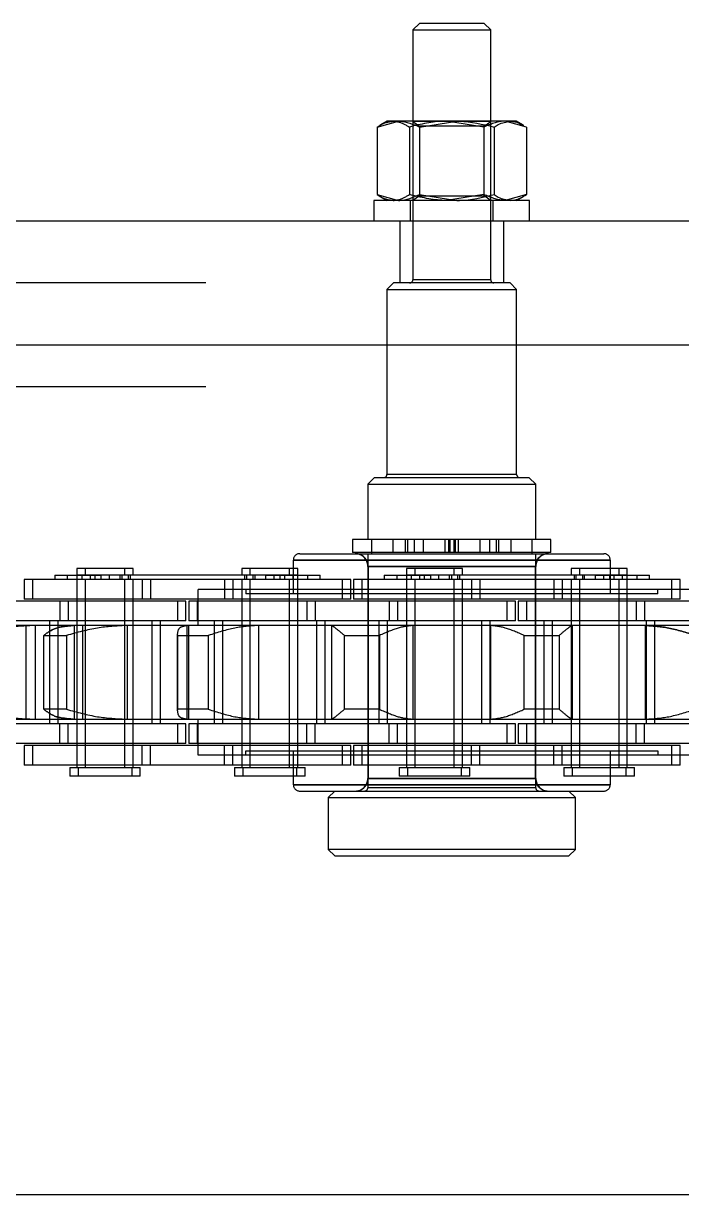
# Model space of a CAD drawing. Header units: metres. Extents: x 0 to 21025, y 0 to 14850.
# Drawn here: x 3953.4 to 4004.1, y 9261.1 to 9351.4 of the extents above; entities that cross this region are included whole.
import ezdxf

# ---------------------------------------------------------------- set-up
doc = ezdxf.new("R2010")
doc.units = ezdxf.units.M
doc.header["$LTSCALE"] = 25
doc.linetypes.add('HIDDEN2', pattern=[4.7625, 3.175, -1.5875])
doc.layers.add('SL4', color=4, linetype='Continuous')
doc.layers.add('ST1', color=7, linetype='HIDDEN2')

msp = doc.modelspace()

# ---------------------------------------------------------------- linework, layer by layer
at = {"layer": 'SL4'}
for p, q in [((3983.882, 9351.384), (3983.382, 9350.884)), ((3988.882, 9351.384), (3983.882, 9351.384)), ((3989.382, 9350.884), (3988.882, 9351.384)), ((3983.382, 9350.884), (3983.382, 9343.849)), ((3983.382, 9350.884), (3989.382, 9350.884)), ((3989.382, 9343.849), (3989.382, 9350.884)), ((3980.626, 9343.402), (3982.263, 9343.849)), ((3981.382, 9343.849), (3980.844, 9343.538)), ((3982.263, 9343.849), (3981.382, 9343.849)), ((3986.777, 9343.849), (3982.263, 9343.849)), ((3983.899, 9343.402), (3986.777, 9343.849)), ((3990.896, 9343.849), (3986.777, 9343.849)), ((3991.382, 9343.849), (3990.896, 9343.849)), ((3991.92, 9343.538), (3991.382, 9343.849)), ((3980.626, 9343.402), (3980.864, 9343.546)), ((3980.626, 9343.402), (3980.626, 9338.195)), ((3983.899, 9343.402), (3983.899, 9338.195)), ((3989.655, 9343.402), (3989.655, 9338.195)), ((3992.137, 9343.402), (3992.137, 9338.195)), ((3980.382, 9337.749), (3980.382, 9336.149)), ((3992.382, 9337.749), (3980.382, 9337.749)), ((3980.626, 9338.195), (3982.263, 9337.749)), ((3980.626, 9338.195), (3980.864, 9338.052)), ((3980.844, 9338.059), (3981.382, 9337.749)), ((3983.899, 9338.195), (3986.777, 9337.749)), ((3991.382, 9337.749), (3991.92, 9338.059)), ((3992.382, 9336.149), (3992.382, 9337.749)), ((4205.539, 9336.149), (2880.564, 9336.149)), ((2880.564, 9326.624), (4205.539, 9326.624)), ((2880.564, 9261.149), (4205.539, 9261.149))]:
    msp.add_line(p, q, dxfattribs=at)
for points, knots in [([(3982.263, 9343.849), (3982.302, 9343.848), (3982.854, 9343.842), (3983.396, 9343.614), (3983.899, 9343.402)], [0, 0, 0, 0, 0.070201, 1, 1, 1, 1]), ([(3986.777, 9343.849), (3986.845, 9343.848), (3987.817, 9343.842), (3988.769, 9343.614), (3989.655, 9343.402)], [0, 0, 0, 0, 0.070201, 1, 1, 1, 1]), ([(3989.655, 9343.402), (3989.759, 9343.469), (3990.163, 9343.731), (3990.584, 9343.799), (3990.896, 9343.849)], [0, 0, 0, 0, 0.257551, 1, 1, 1, 1]), ([(3990.896, 9343.849), (3991.009, 9343.843), (3991.348, 9343.827), (3991.679, 9343.637), (3991.9, 9343.51)], [0, 0, 0, 0, 0.3325463, 1, 1, 1, 1]), ([(3982.263, 9337.749), (3982.302, 9337.749), (3982.854, 9337.755), (3983.396, 9337.983), (3983.899, 9338.195)], [0, 0, 0, 0, 0.070201, 1, 1, 1, 1]), ([(3986.777, 9337.749), (3986.845, 9337.749), (3987.817, 9337.755), (3988.769, 9337.983), (3989.655, 9338.195)], [0, 0, 0, 0, 0.070201, 1, 1, 1, 1]), ([(3989.655, 9338.195), (3989.759, 9338.128), (3990.163, 9337.866), (3990.584, 9337.799), (3990.896, 9337.749)], [0, 0, 0, 0, 0.2575513, 1, 1, 1, 1]), ([(3990.896, 9337.749), (3991.009, 9337.755), (3991.429, 9337.78), (3991.838, 9338.02), (3992.137, 9338.195)], [0, 0, 0, 0, 0.2686336, 1, 1, 1, 1])]:
    msp.add_open_spline(points, degree=3, knots=knots, dxfattribs=at)
at = {"layer": 'ST1'}
for p, q in [((3983.382, 9343.849), (3983.382, 9331.634)), ((3983.382, 9343.849), (3983.382, 9343.823)), ((3988.864, 9343.402), (3985.986, 9343.849)), ((3989.382, 9331.634), (3989.382, 9343.849)), ((3989.382, 9343.823), (3989.382, 9343.849)), ((3992.137, 9343.402), (3990.501, 9343.849)), ((3983.109, 9343.402), (3983.109, 9338.195)), ((3989.382, 9343.823), (3983.382, 9343.823)), ((3983.382, 9343.823), (3983.882, 9343.473)), ((3988.639, 9343.473), (3983.882, 9343.473)), ((3983.882, 9343.473), (3983.882, 9338.099)), ((3988.882, 9343.473), (3988.639, 9343.473)), ((3988.864, 9343.402), (3988.864, 9338.195)), ((3988.882, 9343.473), (3989.382, 9343.823)), ((3988.882, 9338.099), (3988.882, 9343.473)), ((3983.182, 9337.749), (3983.182, 9336.149)), ((3983.882, 9338.099), (3983.382, 9337.749)), ((3983.882, 9338.099), (3988.882, 9338.099)), ((3988.864, 9338.195), (3985.986, 9337.749)), ((3989.382, 9337.749), (3988.882, 9338.099)), ((3989.582, 9336.149), (3989.582, 9337.749)), ((3992.137, 9338.195), (3990.501, 9337.749)), ((3982.382, 9336.149), (3982.382, 9331.386)), ((3990.382, 9331.386), (3990.382, 9336.149)), ((4205.539, 9331.386), (2880.564, 9331.386)), ((3981.882, 9331.384), (3981.382, 9330.884)), ((3990.882, 9331.384), (3981.882, 9331.384)), ((3989.382, 9331.634), (3983.382, 9331.634)), ((3991.382, 9330.884), (3990.882, 9331.384)), ((3981.382, 9330.884), (3991.382, 9330.884)), ((3981.382, 9330.884), (3981.382, 9316.634)), ((3991.382, 9316.634), (3991.382, 9330.884)), ((2880.564, 9326.624), (4205.539, 9326.624)), ((4205.539, 9323.386), (2880.564, 9323.386)), ((3980.407, 9316.384), (3979.907, 9315.884)), ((3979.907, 9315.884), (3992.857, 9315.884)), ((3979.907, 9315.884), (3979.907, 9311.629)), ((3992.357, 9316.384), (3980.407, 9316.384)), ((3991.382, 9316.634), (3981.428, 9316.634)), ((3992.857, 9315.884), (3992.357, 9316.384)), ((3992.857, 9311.629), (3992.857, 9315.884)), ((3994.025, 9311.629), (3978.738, 9311.629)), ((3978.738, 9311.629), (3978.738, 9310.629)), ((3980.182, 9311.629), (3980.182, 9310.529)), ((3980.182, 9311.629), (3980.182, 9310.629)), ((3981.834, 9311.629), (3981.834, 9310.629)), ((3982.785, 9311.629), (3982.785, 9310.629)), ((3982.961, 9311.629), (3982.961, 9310.629)), ((3983.477, 9311.629), (3983.477, 9310.629)), ((3984.182, 9311.629), (3984.182, 9310.629)), ((3985.882, 9310.629), (3985.882, 9311.629)), ((3986.132, 9311.629), (3986.132, 9310.629)), ((3986.22, 9311.629), (3986.22, 9310.629)), ((3986.543, 9311.629), (3986.543, 9310.629)), ((3986.632, 9311.629), (3986.632, 9310.629)), ((3986.882, 9311.629), (3986.882, 9310.629)), ((3988.582, 9310.629), (3988.582, 9311.629)), ((3989.286, 9311.629), (3989.286, 9310.629)), ((3989.803, 9311.629), (3989.803, 9310.629)), ((3989.978, 9311.629), (3989.978, 9310.629)), ((3990.929, 9311.629), (3990.929, 9310.629)), ((3992.582, 9310.529), (3992.582, 9311.629)), ((3992.582, 9310.629), (3992.582, 9311.629)), ((3994.025, 9310.629), (3994.025, 9311.629)), ((3974.655, 9310.529), (3998.108, 9310.529)), ((3994.025, 9310.629), (3978.738, 9310.629)), ((3979.907, 9310.529), (3979.907, 9292.489)), ((3992.857, 9292.489), (3992.857, 9310.529)), ((3974.167, 9307.44), (3974.167, 9310.04)), ((3974.167, 9310.04), (3998.597, 9310.04)), ((3998.597, 9310.04), (3974.167, 9310.04)), ((3979.907, 9309.551), (3979.907, 9293.216)), ((3992.832, 9309.551), (3979.931, 9309.551)), ((3979.931, 9309.551), (3979.931, 9293.216)), ((3979.931, 9309.551), (3992.832, 9309.551)), ((3992.832, 9293.216), (3992.832, 9309.551)), ((3992.857, 9293.216), (3992.857, 9309.551)), ((3998.597, 9310.04), (3998.597, 9307.44)), ((3955.777, 9308.873), (3959.329, 9308.873)), ((3955.777, 9308.873), (3955.777, 9308.541)), ((3956.738, 9308.873), (3956.738, 9308.541)), ((3961.174, 9309.384), (3957.484, 9309.384)), ((3957.484, 9309.384), (3957.484, 9308.91)), ((3957.484, 9308.91), (3961.174, 9308.91)), ((3957.484, 9308.873), (3957.484, 9307.021)), ((3957.853, 9308.91), (3957.853, 9308.541)), ((3958.124, 9309.384), (3958.124, 9308.91)), ((3958.493, 9308.91), (3958.493, 9308.541)), ((3958.862, 9308.873), (3958.862, 9308.541)), ((3959.329, 9308.873), (3959.329, 9308.541)), ((3972.029, 9308.873), (3959.329, 9308.873)), ((3959.969, 9308.873), (3959.969, 9308.541)), ((3960.805, 9308.541), (3960.805, 9308.91)), ((3960.948, 9308.873), (3960.948, 9308.541)), ((3961.814, 9309.384), (3961.174, 9309.384)), ((3961.174, 9308.91), (3961.174, 9309.384)), ((3961.174, 9308.91), (3961.814, 9308.91)), ((3961.445, 9308.541), (3961.445, 9308.91)), ((3961.588, 9308.873), (3961.588, 9308.541)), ((3961.814, 9308.91), (3961.814, 9309.384)), ((3973.874, 9309.384), (3970.184, 9309.384)), ((3970.184, 9309.384), (3970.184, 9308.91)), ((3970.184, 9308.91), (3973.874, 9308.91)), ((3970.41, 9308.873), (3970.41, 9308.541)), ((3970.553, 9308.91), (3970.553, 9308.541)), ((3970.824, 9309.384), (3970.824, 9308.91)), ((3971.05, 9308.873), (3971.05, 9308.541)), ((3971.193, 9308.91), (3971.193, 9308.541)), ((3972.029, 9308.873), (3972.029, 9308.541)), ((3972.029, 9308.873), (3975.26, 9308.873)), ((3972.669, 9308.873), (3972.669, 9308.541)), ((3973.136, 9308.873), (3973.136, 9308.541)), ((3973.505, 9308.541), (3973.505, 9308.91)), ((3974.514, 9309.384), (3973.874, 9309.384)), ((3973.874, 9308.91), (3973.874, 9309.384)), ((3973.874, 9308.91), (3974.514, 9308.91)), ((3974.145, 9308.541), (3974.145, 9308.91)), ((3974.514, 9308.91), (3974.514, 9309.384)), ((3974.514, 9307.021), (3974.514, 9308.873)), ((3975.26, 9308.873), (3976.221, 9308.873)), ((3975.26, 9308.873), (3975.26, 9308.541)), ((3976.221, 9308.541), (3976.221, 9308.873)), ((3981.177, 9308.873), (3984.729, 9308.873)), ((3981.177, 9308.873), (3981.177, 9308.541)), ((3982.138, 9308.873), (3982.138, 9308.541)), ((3986.574, 9309.384), (3982.884, 9309.384)), ((3982.884, 9309.384), (3982.884, 9308.91)), ((3982.884, 9308.91), (3986.574, 9308.91)), ((3982.884, 9308.873), (3982.884, 9307.021)), ((3983.253, 9308.91), (3983.253, 9308.541)), ((3983.524, 9309.384), (3983.524, 9308.91)), ((3983.893, 9308.91), (3983.893, 9308.541)), ((3984.262, 9308.873), (3984.262, 9308.541)), ((3984.729, 9308.873), (3984.729, 9308.541)), ((3997.429, 9308.873), (3984.729, 9308.873)), ((3985.369, 9308.873), (3985.369, 9308.541)), ((3986.205, 9308.541), (3986.205, 9308.91)), ((3986.348, 9308.873), (3986.348, 9308.541)), ((3987.214, 9309.384), (3986.574, 9309.384)), ((3986.574, 9308.91), (3986.574, 9309.384)), ((3986.574, 9308.91), (3987.214, 9308.91)), ((3986.845, 9308.541), (3986.845, 9308.91)), ((3986.988, 9308.873), (3986.988, 9308.541)), ((3987.214, 9308.91), (3987.214, 9309.384)), ((3999.274, 9309.384), (3995.584, 9309.384)), ((3995.584, 9309.384), (3995.584, 9308.91)), ((3995.584, 9308.91), (3999.274, 9308.91)), ((3995.81, 9308.873), (3995.81, 9308.541)), ((3995.953, 9308.91), (3995.953, 9308.541)), ((3996.224, 9309.384), (3996.224, 9308.91)), ((3996.45, 9308.873), (3996.45, 9308.541)), ((3996.593, 9308.91), (3996.593, 9308.541)), ((3997.429, 9308.873), (3997.429, 9308.541)), ((3997.429, 9308.873), (4000.66, 9308.873)), ((3998.069, 9308.873), (3998.069, 9308.541)), ((3998.536, 9308.873), (3998.536, 9308.541)), ((3998.905, 9308.541), (3998.905, 9308.91)), ((3999.914, 9309.384), (3999.274, 9309.384)), ((3999.274, 9308.91), (3999.274, 9309.384)), ((3999.274, 9308.91), (3999.914, 9308.91)), ((3999.545, 9308.541), (3999.545, 9308.91)), ((3999.914, 9308.91), (3999.914, 9309.384)), ((3999.914, 9307.021), (3999.914, 9308.873)), ((4000.66, 9308.873), (4001.621, 9308.873)), ((4000.66, 9308.873), (4000.66, 9308.541)), ((4001.621, 9308.541), (4001.621, 9308.873)), ((3962.504, 9308.541), (3953.409, 9308.541)), ((3953.409, 9308.541), (3953.409, 9307.021)), ((3954.049, 9308.541), (3954.049, 9307.021)), ((3957.484, 9308.541), (3957.484, 9294.042)), ((3958.124, 9308.541), (3958.124, 9307.021)), ((3958.124, 9308.541), (3958.124, 9294.042)), ((3961.174, 9307.021), (3961.174, 9308.541)), ((3961.174, 9294.042), (3961.174, 9308.541)), ((3961.814, 9307.021), (3961.814, 9308.541)), ((3961.814, 9294.042), (3961.814, 9308.541)), ((3962.504, 9308.541), (3962.504, 9307.021)), ((3968.854, 9308.541), (3962.504, 9308.541)), ((3963.144, 9308.541), (3963.144, 9307.021)), ((4005.926, 9307.759), (3966.838, 9307.759)), ((3966.838, 9304.989), (3966.838, 9307.759)), ((3968.854, 9308.541), (3968.854, 9307.021)), ((3977.949, 9308.541), (3968.854, 9308.541)), ((3969.494, 9308.541), (3969.494, 9307.021)), ((3970.184, 9308.541), (3970.184, 9307.021)), ((3970.184, 9308.541), (3970.184, 9294.042)), ((3970.502, 9307.759), (3970.502, 9307.44)), ((3970.824, 9308.541), (3970.824, 9307.021)), ((3970.824, 9308.541), (3970.824, 9294.042)), ((3973.874, 9307.021), (3973.874, 9308.541)), ((3973.874, 9294.042), (3973.874, 9308.541)), ((3974.514, 9294.042), (3974.514, 9308.541)), ((3978.589, 9308.541), (3977.949, 9308.541)), ((3977.949, 9307.021), (3977.949, 9308.541)), ((3978.589, 9307.021), (3978.589, 9308.541)), ((3987.904, 9308.541), (3978.809, 9308.541)), ((3978.809, 9308.541), (3978.809, 9307.021)), ((3979.449, 9308.541), (3979.449, 9307.021)), ((3982.884, 9308.541), (3982.884, 9294.042)), ((3983.524, 9308.541), (3983.524, 9307.021)), ((3983.524, 9308.541), (3983.524, 9294.042)), ((3986.574, 9307.021), (3986.574, 9308.541)), ((3986.574, 9294.042), (3986.574, 9308.541)), ((3987.214, 9307.021), (3987.214, 9308.541)), ((3987.214, 9294.042), (3987.214, 9308.541)), ((3987.904, 9308.541), (3987.904, 9307.021)), ((3994.254, 9308.541), (3987.904, 9308.541)), ((3988.544, 9308.541), (3988.544, 9307.021)), ((3994.254, 9308.541), (3994.254, 9307.021)), ((4003.349, 9308.541), (3994.254, 9308.541)), ((3994.894, 9308.541), (3994.894, 9307.021)), ((3995.584, 9308.541), (3995.584, 9307.021)), ((3995.584, 9308.541), (3995.584, 9294.042)), ((3996.224, 9308.541), (3996.224, 9307.021)), ((3996.224, 9308.541), (3996.224, 9294.042)), ((3999.274, 9307.021), (3999.274, 9308.541)), ((3999.274, 9294.042), (3999.274, 9308.541)), ((3999.914, 9294.042), (3999.914, 9308.541)), ((4002.261, 9307.44), (4002.261, 9307.759)), ((4003.989, 9308.541), (4003.349, 9308.541)), ((4003.349, 9307.021), (4003.349, 9308.541)), ((4003.989, 9307.021), (4003.989, 9308.541)), ((3956.154, 9306.869), (3949.804, 9306.869)), ((3962.504, 9307.021), (3953.409, 9307.021)), ((3956.154, 9306.869), (3956.154, 9305.349)), ((3965.249, 9306.869), (3956.154, 9306.869)), ((3956.794, 9306.869), (3956.794, 9305.349)), ((3957.484, 9306.869), (3957.484, 9305.349)), ((3958.124, 9306.869), (3958.124, 9305.349)), ((3961.174, 9305.349), (3961.174, 9306.869)), ((3961.814, 9305.349), (3961.814, 9306.869)), ((3968.854, 9307.021), (3962.504, 9307.021)), ((3965.889, 9306.869), (3965.249, 9306.869)), ((3965.249, 9305.349), (3965.249, 9306.869)), ((3965.889, 9305.349), (3965.889, 9306.869)), ((3975.204, 9306.869), (3966.109, 9306.869)), ((3966.109, 9306.869), (3966.109, 9305.349)), ((3966.749, 9306.869), (3966.749, 9305.349)), ((3977.949, 9307.021), (3968.854, 9307.021)), ((3970.184, 9306.869), (3970.184, 9305.349)), ((4002.261, 9307.44), (3970.502, 9307.44)), ((3970.824, 9306.869), (3970.824, 9305.349)), ((3973.874, 9305.349), (3973.874, 9306.869)), ((3974.514, 9305.349), (3974.514, 9306.869)), ((3975.204, 9306.869), (3975.204, 9305.349)), ((3981.554, 9306.869), (3975.204, 9306.869)), ((3975.844, 9306.869), (3975.844, 9305.349)), ((3978.589, 9307.021), (3977.949, 9307.021)), ((3987.904, 9307.021), (3978.809, 9307.021)), ((3981.554, 9306.869), (3981.554, 9305.349)), ((3990.649, 9306.869), (3981.554, 9306.869)), ((3982.194, 9306.869), (3982.194, 9305.349)), ((3982.884, 9306.869), (3982.884, 9305.349)), ((3983.524, 9306.869), (3983.524, 9305.349)), ((3986.574, 9305.349), (3986.574, 9306.869)), ((3987.214, 9305.349), (3987.214, 9306.869)), ((3994.254, 9307.021), (3987.904, 9307.021)), ((3991.289, 9306.869), (3990.649, 9306.869)), ((3990.649, 9305.349), (3990.649, 9306.869)), ((3991.289, 9305.349), (3991.289, 9306.869)), ((4000.604, 9306.869), (3991.509, 9306.869)), ((3991.509, 9306.869), (3991.509, 9305.349)), ((3992.149, 9306.869), (3992.149, 9305.349)), ((4003.349, 9307.021), (3994.254, 9307.021)), ((3995.584, 9306.869), (3995.584, 9305.349)), ((3996.224, 9306.869), (3996.224, 9305.349)), ((3999.274, 9305.349), (3999.274, 9306.869)), ((3999.914, 9305.349), (3999.914, 9306.869)), ((4000.604, 9306.869), (4000.604, 9305.349)), ((4006.954, 9306.869), (4000.604, 9306.869)), ((4001.244, 9306.869), (4001.244, 9305.349)), ((4003.989, 9307.021), (4003.349, 9307.021)), ((3956.154, 9305.349), (3949.804, 9305.349)), ((3955.369, 9305.349), (3955.369, 9297.419)), ((3956.009, 9305.349), (3956.009, 9297.419)), ((3965.249, 9305.349), (3956.154, 9305.349)), ((3957.484, 9305.349), (3957.484, 9297.419)), ((3958.124, 9305.349), (3958.124, 9297.419)), ((3961.174, 9297.419), (3961.174, 9305.349)), ((3961.814, 9297.419), (3961.814, 9305.349)), ((3963.289, 9297.419), (3963.289, 9305.349)), ((3963.929, 9297.419), (3963.929, 9305.349)), ((3965.889, 9305.349), (3965.249, 9305.349)), ((3975.204, 9305.349), (3966.109, 9305.349)), ((3968.069, 9305.349), (3968.069, 9297.419)), ((3968.709, 9305.349), (3968.709, 9297.419)), ((3970.184, 9305.349), (3970.184, 9297.419)), ((3970.824, 9305.349), (3970.824, 9297.419)), ((3973.874, 9297.419), (3973.874, 9305.349)), ((3974.514, 9297.419), (3974.514, 9305.349)), ((3981.554, 9305.349), (3975.204, 9305.349)), ((3975.989, 9297.419), (3975.989, 9305.349)), ((3976.629, 9297.419), (3976.629, 9305.349)), ((3980.769, 9305.349), (3980.769, 9297.419)), ((3981.409, 9305.349), (3981.409, 9297.419)), ((3990.649, 9305.349), (3981.554, 9305.349)), ((3982.884, 9305.349), (3982.884, 9297.419)), ((3983.524, 9305.349), (3983.524, 9297.419)), ((3986.574, 9297.419), (3986.574, 9305.349)), ((3987.214, 9297.419), (3987.214, 9305.349)), ((3988.689, 9297.419), (3988.689, 9305.349)), ((3989.329, 9297.419), (3989.329, 9305.349)), ((3991.289, 9305.349), (3990.649, 9305.349)), ((4000.604, 9305.349), (3991.509, 9305.349)), ((3993.469, 9305.349), (3993.469, 9297.419)), ((3994.109, 9305.349), (3994.109, 9297.419)), ((3995.584, 9305.349), (3995.584, 9297.419)), ((3996.224, 9305.349), (3996.224, 9297.419)), ((3999.274, 9297.419), (3999.274, 9305.349)), ((3999.914, 9297.419), (3999.914, 9305.349)), ((4006.954, 9305.349), (4000.604, 9305.349)), ((4001.389, 9297.419), (4001.389, 9305.349)), ((4002.029, 9297.419), (4002.029, 9305.349)), ((3954.136, 9304.989), (3951.972, 9304.989)), ((3953.579, 9297.779), (3953.579, 9304.989)), ((3954.265, 9304.989), (3954.136, 9304.989)), ((3954.265, 9304.989), (3954.265, 9297.779)), ((3957.178, 9304.989), (3954.265, 9304.989)), ((3954.922, 9304.227), (3956.686, 9304.227)), ((3954.922, 9298.541), (3954.922, 9304.227)), ((3956.686, 9304.227), (3956.686, 9298.541)), ((3961.247, 9304.989), (3957.178, 9304.989)), ((3957.257, 9304.989), (3957.257, 9297.779)), ((3957.926, 9297.779), (3957.926, 9304.989)), ((3961.362, 9304.989), (3961.247, 9304.989)), ((3961.362, 9304.989), (3961.362, 9297.779)), ((3965.908, 9304.989), (3961.362, 9304.989)), ((3965.234, 9304.284), (3965.234, 9298.483)), ((3965.236, 9304.227), (3967.611, 9304.227)), ((3965.236, 9298.541), (3965.236, 9304.227)), ((3971.389, 9304.989), (3965.908, 9304.989)), ((3965.946, 9304.989), (3965.946, 9297.779)), ((3966.096, 9297.779), (3966.096, 9304.989)), ((3967.611, 9304.227), (3967.611, 9298.541)), ((3971.477, 9304.989), (3971.389, 9304.989)), ((3971.477, 9304.989), (3971.477, 9297.779)), ((3977.1, 9304.989), (3971.477, 9304.989)), ((3977.1, 9304.989), (3977.1, 9297.779)), ((3977.106, 9304.989), (3977.1, 9304.989)), ((3983.34, 9304.989), (3977.106, 9304.989)), ((3978.1, 9304.227), (3980.801, 9304.227)), ((3978.1, 9298.541), (3978.1, 9304.227)), ((3980.801, 9304.227), (3980.801, 9298.541)), ((3983.39, 9304.989), (3983.34, 9304.989)), ((3983.39, 9304.989), (3983.39, 9297.779)), ((3989.373, 9304.989), (3983.39, 9304.989)), ((3989.373, 9304.989), (3989.373, 9297.779)), ((3989.424, 9304.989), (3989.373, 9304.989)), ((3995.657, 9304.989), (3989.424, 9304.989)), ((3991.962, 9304.227), (3994.664, 9304.227)), ((3991.962, 9298.541), (3991.962, 9304.227)), ((3994.664, 9304.227), (3994.664, 9298.541)), ((3995.663, 9304.989), (3995.657, 9304.989)), ((3995.663, 9304.989), (3995.663, 9297.779)), ((4001.286, 9304.989), (3995.663, 9304.989)), ((4001.286, 9304.989), (4001.286, 9297.779)), ((4001.374, 9304.989), (4001.286, 9304.989)), ((4006.856, 9304.989), (4001.374, 9304.989)), ((3956.686, 9298.541), (3954.922, 9298.541)), ((3967.611, 9298.541), (3965.236, 9298.541)), ((3980.801, 9298.541), (3978.1, 9298.541)), ((3994.664, 9298.541), (3991.962, 9298.541)), ((3956.154, 9297.419), (3949.804, 9297.419)), ((3951.972, 9297.779), (3954.136, 9297.779)), ((3954.136, 9297.779), (3954.265, 9297.779)), ((3954.265, 9297.779), (3957.178, 9297.779)), ((3956.154, 9295.899), (3956.154, 9297.419)), ((3965.249, 9297.419), (3956.154, 9297.419)), ((3956.794, 9295.899), (3956.794, 9297.419)), ((3957.178, 9297.779), (3961.247, 9297.779)), ((3957.484, 9297.419), (3957.484, 9295.899)), ((3958.124, 9297.419), (3958.124, 9295.899)), ((3961.174, 9295.899), (3961.174, 9297.419)), ((3961.247, 9297.779), (3961.362, 9297.779)), ((3961.362, 9297.779), (3965.908, 9297.779)), ((3961.814, 9295.899), (3961.814, 9297.419)), ((3965.889, 9297.419), (3965.249, 9297.419)), ((3965.249, 9295.899), (3965.249, 9297.419)), ((3965.889, 9295.899), (3965.889, 9297.419)), ((3965.908, 9297.779), (3971.389, 9297.779)), ((3975.204, 9297.419), (3966.109, 9297.419)), ((3966.109, 9297.419), (3966.109, 9295.899)), ((3966.749, 9297.419), (3966.749, 9295.899)), ((3966.838, 9295.009), (3966.838, 9297.779)), ((3970.184, 9297.419), (3970.184, 9295.899)), ((3970.824, 9297.419), (3970.824, 9295.899)), ((3971.389, 9297.779), (3971.477, 9297.779)), ((3971.477, 9297.779), (3977.1, 9297.779)), ((3973.874, 9295.899), (3973.874, 9297.419)), ((3974.514, 9295.899), (3974.514, 9297.419)), ((3975.204, 9295.899), (3975.204, 9297.419)), ((3981.554, 9297.419), (3975.204, 9297.419)), ((3975.844, 9295.899), (3975.844, 9297.419)), ((3977.1, 9297.779), (3977.106, 9297.779)), ((3977.106, 9297.779), (3983.34, 9297.779)), ((3981.554, 9295.899), (3981.554, 9297.419)), ((3990.649, 9297.419), (3981.554, 9297.419)), ((3982.194, 9295.899), (3982.194, 9297.419)), ((3982.884, 9297.419), (3982.884, 9295.899)), ((3983.34, 9297.779), (3983.39, 9297.779)), ((3983.39, 9297.779), (3989.373, 9297.779)), ((3983.524, 9297.419), (3983.524, 9295.899)), ((3986.574, 9295.899), (3986.574, 9297.419)), ((3987.214, 9295.899), (3987.214, 9297.419)), ((3989.373, 9297.779), (3989.424, 9297.779)), ((3989.424, 9297.779), (3995.657, 9297.779)), ((3991.289, 9297.419), (3990.649, 9297.419)), ((3990.649, 9295.899), (3990.649, 9297.419)), ((3991.289, 9295.899), (3991.289, 9297.419)), ((4000.604, 9297.419), (3991.509, 9297.419)), ((3991.509, 9297.419), (3991.509, 9295.899)), ((3992.149, 9297.419), (3992.149, 9295.899)), ((3995.584, 9297.419), (3995.584, 9295.899)), ((3995.657, 9297.779), (3995.663, 9297.779)), ((3995.663, 9297.779), (4001.286, 9297.779)), ((3996.224, 9297.419), (3996.224, 9295.899)), ((3999.274, 9295.899), (3999.274, 9297.419)), ((3999.914, 9295.899), (3999.914, 9297.419)), ((4000.604, 9295.899), (4000.604, 9297.419)), ((4006.954, 9297.419), (4000.604, 9297.419)), ((4001.244, 9295.899), (4001.244, 9297.419)), ((4001.286, 9297.779), (4001.374, 9297.779)), ((4001.374, 9297.779), (4006.856, 9297.779)), ((3956.154, 9295.899), (3949.804, 9295.899)), ((3962.504, 9295.747), (3953.409, 9295.747)), ((3953.409, 9295.747), (3953.409, 9294.227)), ((3954.049, 9295.747), (3954.049, 9294.227)), ((3965.249, 9295.899), (3956.154, 9295.899)), ((3957.484, 9295.747), (3957.484, 9294.227)), ((3958.124, 9295.747), (3958.124, 9294.227)), ((3961.174, 9294.227), (3961.174, 9295.747)), ((3961.814, 9294.227), (3961.814, 9295.747)), ((3962.504, 9294.227), (3962.504, 9295.747)), ((3968.854, 9295.747), (3962.504, 9295.747)), ((3963.144, 9294.227), (3963.144, 9295.747)), ((3965.889, 9295.899), (3965.249, 9295.899)), ((3975.204, 9295.899), (3966.109, 9295.899)), ((3968.854, 9294.227), (3968.854, 9295.747)), ((3977.949, 9295.747), (3968.854, 9295.747)), ((3969.494, 9294.227), (3969.494, 9295.747)), ((3970.184, 9295.747), (3970.184, 9294.227)), ((3970.502, 9295.327), (4002.261, 9295.327)), ((3970.502, 9295.009), (3970.502, 9295.327)), ((3970.824, 9295.747), (3970.824, 9294.227)), ((3973.874, 9294.227), (3973.874, 9295.747)), ((3974.167, 9292.727), (3974.167, 9295.327)), ((3974.514, 9294.227), (3974.514, 9295.747)), ((3981.554, 9295.899), (3975.204, 9295.899)), ((3978.589, 9295.747), (3977.949, 9295.747)), ((3977.949, 9294.227), (3977.949, 9295.747)), ((3978.589, 9294.227), (3978.589, 9295.747)), ((3987.904, 9295.747), (3978.809, 9295.747)), ((3978.809, 9295.747), (3978.809, 9294.227)), ((3979.449, 9295.747), (3979.449, 9294.227)), ((3990.649, 9295.899), (3981.554, 9295.899)), ((3982.884, 9295.747), (3982.884, 9294.227)), ((3983.524, 9295.747), (3983.524, 9294.227)), ((3986.574, 9294.227), (3986.574, 9295.747)), ((3987.214, 9294.227), (3987.214, 9295.747)), ((3987.904, 9294.227), (3987.904, 9295.747)), ((3994.254, 9295.747), (3987.904, 9295.747)), ((3988.544, 9294.227), (3988.544, 9295.747)), ((3991.289, 9295.899), (3990.649, 9295.899)), ((4000.604, 9295.899), (3991.509, 9295.899)), ((3994.254, 9294.227), (3994.254, 9295.747)), ((4003.349, 9295.747), (3994.254, 9295.747)), ((3994.894, 9294.227), (3994.894, 9295.747)), ((3995.584, 9295.747), (3995.584, 9294.227)), ((3996.224, 9295.747), (3996.224, 9294.227)), ((3998.597, 9295.327), (3998.597, 9292.727)), ((3999.274, 9294.227), (3999.274, 9295.747)), ((3999.914, 9294.227), (3999.914, 9295.747)), ((4006.954, 9295.899), (4000.604, 9295.899)), ((4002.261, 9295.327), (4002.261, 9295.009)), ((4003.989, 9295.747), (4003.349, 9295.747)), ((4003.349, 9294.227), (4003.349, 9295.747)), ((4003.989, 9294.227), (4003.989, 9295.747)), ((3962.504, 9294.227), (3953.409, 9294.227)), ((3968.854, 9294.227), (3962.504, 9294.227)), ((4005.926, 9295.009), (3966.838, 9295.009)), ((3977.949, 9294.227), (3968.854, 9294.227)), ((3978.589, 9294.227), (3977.949, 9294.227)), ((3987.904, 9294.227), (3978.809, 9294.227)), ((3994.254, 9294.227), (3987.904, 9294.227)), ((4003.349, 9294.227), (3994.254, 9294.227)), ((4003.989, 9294.227), (4003.349, 9294.227)), ((3956.931, 9294.042), (3961.728, 9294.042)), ((3956.931, 9294.042), (3956.931, 9293.384)), ((3961.728, 9293.384), (3956.931, 9293.384)), ((3957.57, 9294.042), (3957.57, 9293.384)), ((3961.728, 9294.042), (3962.367, 9294.042)), ((3961.728, 9293.384), (3961.728, 9294.042)), ((3962.367, 9293.384), (3961.728, 9293.384)), ((3962.367, 9293.384), (3962.367, 9294.042)), ((3969.631, 9294.042), (3974.428, 9294.042)), ((3969.631, 9294.042), (3969.631, 9293.384)), ((3974.428, 9293.384), (3969.631, 9293.384)), ((3970.27, 9294.042), (3970.27, 9293.384)), ((3974.428, 9294.042), (3975.067, 9294.042)), ((3974.428, 9293.384), (3974.428, 9294.042)), ((3975.067, 9293.384), (3974.428, 9293.384)), ((3975.067, 9293.384), (3975.067, 9294.042)), ((3982.331, 9294.042), (3987.128, 9294.042)), ((3982.331, 9294.042), (3982.331, 9293.384)), ((3987.128, 9293.384), (3982.331, 9293.384)), ((3982.97, 9294.042), (3982.97, 9293.384)), ((3987.128, 9294.042), (3987.767, 9294.042)), ((3987.128, 9293.384), (3987.128, 9294.042)), ((3987.767, 9293.384), (3987.128, 9293.384)), ((3987.767, 9293.384), (3987.767, 9294.042)), ((3995.031, 9294.042), (3999.828, 9294.042)), ((3995.031, 9294.042), (3995.031, 9293.384)), ((3999.828, 9293.384), (3995.031, 9293.384)), ((3995.67, 9294.042), (3995.67, 9293.384)), ((3999.828, 9294.042), (4000.467, 9294.042)), ((3999.828, 9293.384), (3999.828, 9294.042)), ((4000.467, 9293.384), (3999.828, 9293.384)), ((4000.467, 9293.384), (4000.467, 9294.042)), ((3974.167, 9292.727), (3998.597, 9292.727)), ((3998.597, 9292.727), (3974.167, 9292.727)), ((3992.857, 9292.489), (3979.907, 9292.489)), ((3992.832, 9293.216), (3979.931, 9293.216)), ((3979.931, 9293.216), (3992.832, 9293.216)), ((3974.655, 9292.239), (3998.108, 9292.239)), ((3977.357, 9292.239), (3976.857, 9291.739)), ((3976.857, 9291.739), (3995.907, 9291.739)), ((3976.857, 9291.739), (3976.857, 9287.739)), ((3995.907, 9291.739), (3995.407, 9292.239)), ((3995.907, 9287.739), (3995.907, 9291.739)), ((3995.907, 9287.739), (3976.857, 9287.739)), ((3976.857, 9287.739), (3977.357, 9287.239)), ((3977.357, 9287.239), (3995.407, 9287.239)), ((3995.407, 9287.239), (3995.907, 9287.739))]:
    msp.add_line(p, q, dxfattribs=at)
for centre, radius, start, end in [((3983.132, 9331.634), 0.25, 270, 0), ((3989.632, 9331.634), 0.25, 180, 270), ((3981.132, 9316.634), 0.25, 270, 0), ((3991.632, 9316.634), 0.25, 180, 270), ((3974.655, 9310.04), 0.489, 90, 180), ((3978.929, 9309.551), 0.977, 0, 90), ((3978.956, 9309.553), 0.975, 359.89099, 89.89057), ((3993.807, 9309.553), 0.975, 90.10943, 180.10901), ((3993.834, 9309.551), 0.977, 90, 180), ((3998.108, 9310.04), 0.489, 0, 90), ((3974.655, 9292.727), 0.489, 180, 270), ((3978.929, 9293.216), 0.977, 270, 0), ((3978.956, 9293.214), 0.975, 270.10943, 0.10901), ((3979.657, 9292.489), 0.25, 270, 0), ((3993.807, 9293.214), 0.975, 179.89099, 269.89057), ((3993.834, 9293.216), 0.977, 180, 270), ((3993.107, 9292.489), 0.25, 180, 270), ((3998.108, 9292.727), 0.489, 270, 0)]:
    msp.add_arc(centre, radius, start, end, dxfattribs=at)
for points, knots in [([(3980.864, 9343.546), (3980.889, 9343.561), (3981.216, 9343.762), (3981.555, 9343.807), (3981.867, 9343.849)], [0, 0, 0, 0, 0.07729, 1, 1, 1, 1]), ([(3981.867, 9343.849), (3981.98, 9343.842), (3982.4, 9343.817), (3982.809, 9343.577), (3983.109, 9343.402)], [0, 0, 0, 0, 0.268634, 1, 1, 1, 1]), ([(3985.986, 9343.849), (3985.918, 9343.848), (3984.946, 9343.842), (3983.994, 9343.614), (3983.109, 9343.402)], [0, 0, 0, 0, 0.0702006, 1, 1, 1, 1]), ([(3990.501, 9343.849), (3990.462, 9343.848), (3989.909, 9343.842), (3989.368, 9343.614), (3988.864, 9343.402)], [0, 0, 0, 0, 0.0702006, 1, 1, 1, 1]), ([(3980.864, 9338.052), (3980.889, 9338.036), (3981.216, 9337.835), (3981.555, 9337.79), (3981.867, 9337.749)], [0, 0, 0, 0, 0.07729, 1, 1, 1, 1]), ([(3981.867, 9337.749), (3981.98, 9337.755), (3982.4, 9337.78), (3982.809, 9338.02), (3983.109, 9338.195)], [0, 0, 0, 0, 0.268634, 1, 1, 1, 1]), ([(3985.986, 9337.749), (3985.918, 9337.749), (3984.946, 9337.755), (3983.994, 9337.983), (3983.109, 9338.195)], [0, 0, 0, 0, 0.070201, 1, 1, 1, 1]), ([(3990.501, 9337.749), (3990.462, 9337.749), (3989.909, 9337.755), (3989.368, 9337.983), (3988.864, 9338.195)], [0, 0, 0, 0, 0.070201, 1, 1, 1, 1]), ([(3954.136, 9304.989), (3953.345, 9304.953), (3951.713, 9304.88), (3950.148, 9304.449), (3949.342, 9304.227)], [0, 0, 0, 0, 0.484722, 1, 1, 1, 1]), ([(3954.922, 9304.227), (3955.218, 9304.449), (3955.793, 9304.88), (3956.726, 9304.953), (3957.178, 9304.989)], [0, 0, 0, 0, 0.5152633, 1, 1, 1, 1]), ([(3957.178, 9304.989), (3956.726, 9304.953), (3955.793, 9304.88), (3955.218, 9304.449), (3954.922, 9304.227)], [0, 0, 0, 0, 0.484737, 1, 1, 1, 1]), ([(3961.247, 9304.989), (3960.526, 9304.953), (3959.038, 9304.88), (3957.485, 9304.449), (3956.686, 9304.227)], [0, 0, 0, 0, 0.484736, 1, 1, 1, 1]), ([(3965.236, 9304.227), (3965.254, 9304.449), (3965.29, 9304.88), (3965.706, 9304.953), (3965.908, 9304.989)], [0, 0, 0, 0, 0.51526, 1, 1, 1, 1]), ([(3971.389, 9304.989), (3970.825, 9304.953), (3969.661, 9304.88), (3968.308, 9304.449), (3967.611, 9304.227)], [0, 0, 0, 0, 0.484737, 1, 1, 1, 1]), ([(3978.1, 9304.227), (3977.838, 9304.449), (3977.33, 9304.88), (3977.179, 9304.953), (3977.106, 9304.989)], [0, 0, 0, 0, 0.515254, 1, 1, 1, 1]), ([(3983.34, 9304.989), (3983.001, 9304.953), (3982.301, 9304.88), (3981.311, 9304.449), (3980.801, 9304.227)], [0, 0, 0, 0, 0.484735, 1, 1, 1, 1]), ([(3991.962, 9304.227), (3991.452, 9304.449), (3990.462, 9304.88), (3989.763, 9304.953), (3989.424, 9304.989)], [0, 0, 0, 0, 0.515257, 1, 1, 1, 1]), ([(3995.657, 9304.989), (3995.584, 9304.953), (3995.433, 9304.88), (3994.925, 9304.449), (3994.664, 9304.227)], [0, 0, 0, 0, 0.484725, 1, 1, 1, 1]), ([(4005.152, 9304.227), (4004.455, 9304.449), (4003.102, 9304.88), (4001.938, 9304.953), (4001.374, 9304.989)], [0, 0, 0, 0, 0.515263, 1, 1, 1, 1]), ([(4001.374, 9304.989), (4001.938, 9304.953), (4003.102, 9304.88), (4004.455, 9304.449), (4005.152, 9304.227)], [0, 0, 0, 0, 0.484737, 1, 1, 1, 1]), ([(3949.342, 9298.541), (3950.148, 9298.318), (3951.712, 9297.887), (3953.345, 9297.814), (3954.136, 9297.779)], [0, 0, 0, 0, 0.5152562, 1, 1, 1, 1]), ([(3957.178, 9297.779), (3956.726, 9297.814), (3955.793, 9297.887), (3955.218, 9298.318), (3954.922, 9298.541)], [0, 0, 0, 0, 0.484737, 1, 1, 1, 1]), ([(3954.922, 9298.541), (3955.218, 9298.318), (3955.793, 9297.887), (3956.726, 9297.814), (3957.178, 9297.779)], [0, 0, 0, 0, 0.515263, 1, 1, 1, 1]), ([(3956.686, 9298.541), (3957.485, 9298.318), (3959.038, 9297.887), (3960.526, 9297.814), (3961.247, 9297.779)], [0, 0, 0, 0, 0.515264, 1, 1, 1, 1]), ([(3965.908, 9297.779), (3965.706, 9297.814), (3965.29, 9297.887), (3965.254, 9298.318), (3965.236, 9298.541)], [0, 0, 0, 0, 0.484735, 1, 1, 1, 1]), ([(3967.611, 9298.541), (3968.308, 9298.318), (3969.661, 9297.887), (3970.825, 9297.814), (3971.389, 9297.779)], [0, 0, 0, 0, 0.515263, 1, 1, 1, 1]), ([(3977.106, 9297.779), (3977.179, 9297.814), (3977.33, 9297.887), (3977.838, 9298.318), (3978.1, 9298.541)], [0, 0, 0, 0, 0.484725, 1, 1, 1, 1]), ([(3980.801, 9298.541), (3981.311, 9298.318), (3982.301, 9297.887), (3983.001, 9297.814), (3983.34, 9297.779)], [0, 0, 0, 0, 0.515258, 1, 1, 1, 1]), ([(3989.424, 9297.779), (3989.763, 9297.814), (3990.462, 9297.887), (3991.452, 9298.318), (3991.962, 9298.541)], [0, 0, 0, 0, 0.484735, 1, 1, 1, 1]), ([(3994.664, 9298.541), (3994.925, 9298.318), (3995.433, 9297.887), (3995.584, 9297.814), (3995.657, 9297.779)], [0, 0, 0, 0, 0.515254, 1, 1, 1, 1]), ([(4001.374, 9297.779), (4001.938, 9297.814), (4003.102, 9297.887), (4004.455, 9298.318), (4005.152, 9298.541)], [0, 0, 0, 0, 0.484736, 1, 1, 1, 1])]:
    msp.add_open_spline(points, degree=3, knots=knots, dxfattribs=at)

doc.saveas('drawing.dxf')
